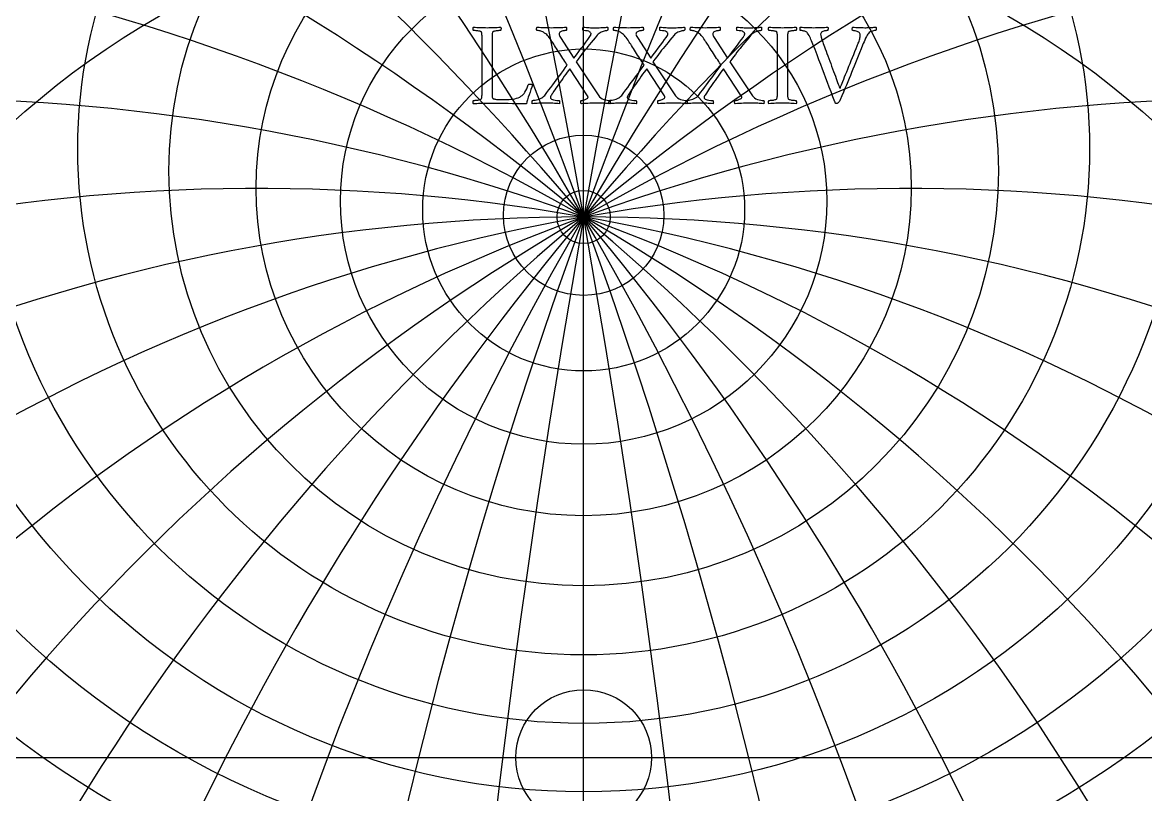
# Model space of a CAD drawing. Header units: millimetres. Extents: x -69 to 69, y -69 to 71.
# Drawn here: x -19.26 to 19.28, y -1.27 to 25.22 of the extents above; entities that cross this region are included whole.
import ezdxf

# ---------------------------------------------------------------- set-up
doc = ezdxf.new("R2010")
doc.units = ezdxf.units.MM
for name, color, linetype in [('CUT_INNER', 6, 'Continuous'), ('CUT_OUTER', 1, 'Continuous'), ('ENGRAVE', 7, 'Continuous'), ('ENGRAVE_FINE', 8, 'Continuous'), ('TEXT', 5, 'Continuous')]:
    doc.layers.add(name, color=color, linetype=linetype)

msp = doc.modelspace()

# ---------------------------------------------------------------- linework, layer by layer
at = {"layer": 'CUT_INNER'}
msp.add_circle((0, 0), 2.33, dxfattribs=at)
at = {"layer": 'CUT_OUTER'}
msp.add_arc((-0.0002, -0.0002), 69.3899, 142.382592, 87.802904, dxfattribs=at)
at = {"layer": 'ENGRAVE'}
for points in [[(0, -68.4), (0, 68.4)], [(-68.4, 0), (68.4, 0)]]:
    msp.add_lwpolyline(points, dxfattribs=at)
for centre, radius in [((0, 0), 68.4), ((0, 28.424), 36.7224), ((0, 26.228), 32.1226), ((0, 24.4499), 27.9737), ((0, 23.0047), 24.1772), ((0, 0), 44.7739), ((0, 21.8307), 20.6582), ((0, 20.8822), 17.3584), ((0, 20.1254), 14.2308), ((0, 19.5353), 11.237), ((0, 0), 29.3085), ((0, 19.0934), 8.3441), ((0, 18.7864), 5.5238), ((0, 18.6057), 2.7504), ((0, 18.546), 0.912)]:
    msp.add_circle(centre, radius, dxfattribs=at)
for centre, radius, start, end in [((0, 31.1576), 41.9068, 131.64088, 48.35912), ((0, 34.6003), 47.863, 158.93428, 21.06572), ((0, 39.0076), 54.8629, 178.03137, 1.96863), ((0, 44.7739), 63.3199, 193.623472, 346.376528), ((0, -44.7739), 63.3199, 45, 135), ((0, -44.7739), 63.3199, 45, 135)]:
    msp.add_arc(centre, radius, start, end, dxfattribs=at)
at = {"layer": 'ENGRAVE_FINE'}
for centre, radius, start, end in [((-359.1049, -44.7739), 364.6446, 4.150866, 17.902688), ((-359.1049, -44.7739), 364.6446, 4.150866, 17.902688), ((359.1049, -44.7739), 364.6446, 162.097312, 175.849134), ((359.1049, -44.7739), 364.6446, 162.097312, 175.849134), ((-173.9699, -44.7739), 185.1349, 8.354592, 35.979906), ((-173.9699, -44.7739), 185.1349, 8.354592, 35.979906), ((173.9699, -44.7739), 185.1349, 144.020094, 171.645408), ((173.9699, -44.7739), 185.1349, 144.020094, 171.645408), ((-109.6732, -44.7739), 126.6398, 12.666469, 54.396525), ((-109.6732, -44.7739), 126.6398, 12.666469, 54.396525), ((109.6732, -44.7739), 126.6398, 125.603475, 167.333531), ((109.6732, -44.7739), 126.6398, 125.603475, 167.333531), ((-75.4617, -44.7739), 98.5082, 17.146853, 73.284845), ((-75.4617, -44.7739), 98.5082, 17.146853, 73.284845), ((75.4617, -44.7739), 98.5082, 106.715155, 162.853147), ((75.4617, -44.7739), 98.5082, 106.715155, 162.853147), ((-53.1317, -44.7739), 82.6582, 21.864224, 92.68985), ((-53.1317, -44.7739), 82.6582, 21.864224, 92.68985), ((53.1317, -44.7739), 82.6582, 87.31015, 158.135776), ((53.1317, -44.7739), 82.6582, 87.31015, 158.135776), ((-36.5577, -44.7739), 73.1155, 26.898951, 108.68574), ((-36.5577, -44.7739), 73.1155, 26.898951, 108.68574), ((36.5577, -44.7739), 73.1155, 71.31426, 153.101049), ((36.5577, -44.7739), 73.1155, 71.31426, 153.101049), ((-23.0466, -44.7739), 67.3836, 32.348066, 118.786424), ((-23.0466, -44.7739), 67.3836, 32.348066, 118.786424), ((23.0466, -44.7739), 67.3836, 61.213576, 147.651934), ((23.0466, -44.7739), 67.3836, 61.213576, 147.651934), ((-11.165, -44.7739), 64.2967, 38.331472, 127.454375), ((-11.165, -44.7739), 64.2967, 38.331472, 127.454375), ((11.165, -44.7739), 64.2967, 52.545625, 141.668528), ((11.165, -44.7739), 64.2967, 52.545625, 141.668528)]:
    msp.add_arc(centre, radius, start, end, dxfattribs=at)
at = {"layer": 'TEXT'}
for points in [[(-3.1411, 22.9), (-3.1411, 22.8954), (-3.1411, 22.8899), (-3.1411, 22.8833), (-3.1411, 22.8757), (-3.1411, 22.8561), (-3.1411, 22.8337), (-3.1411, 22.8086), (-3.1411, 22.7806), (-3.1408, 22.7519), (-3.1401, 22.7245), (-3.1388, 22.6983), (-3.137, 22.6734), (-3.1345, 22.6517), (-3.131, 22.635), (-3.1264, 22.6234), (-3.1208, 22.6168), (-3.0995, 22.604), (-3.0758, 22.5941), (-3.0499, 22.5868), (-3.0217, 22.5824), (-2.9882, 22.5798), (-2.9464, 22.5779), (-2.8962, 22.5767), (-2.8377, 22.5764), (-2.6152, 22.5764), (-2.5572, 22.578), (-2.4964, 22.5829), (-2.4328, 22.5911), (-2.3664, 22.6026), (-2.3021, 22.6177), (-2.2446, 22.6365), (-2.1939, 22.6592), (-2.15, 22.6856), (-2.1142, 22.7144), (-2.0797, 22.7483), (-2.0465, 22.7872), (-2.0145, 22.8312), (-1.984, 22.8818), (-1.9553, 22.9404), (-1.9284, 23.0072), (-1.9032, 23.082), (-1.8967, 23.0926), (-1.885, 23.1002), (-1.8684, 23.1048), (-1.8466, 23.1063), (-1.8132, 23.1048), (-1.7859, 23.1002), (-1.7647, 23.0926), (-1.7495, 23.082), (-1.7785, 22.9998), (-1.8087, 22.9151), (-1.8402, 22.8279), (-1.8729, 22.7382), (-1.9034, 22.6504), (-1.928, 22.5693), (-1.9469, 22.4947), (-1.9599, 22.4267), (-2.1194, 22.4272), (-2.2784, 22.4287), (-2.437, 22.4312), (-2.595, 22.4348), (-2.7578, 22.4383), (-2.9307, 22.4408), (-3.1138, 22.4424), (-3.3069, 22.4429), (-3.3739, 22.4425), (-3.4374, 22.4413), (-3.4973, 22.4394), (-3.5537, 22.4368), (-3.6088, 22.4341), (-3.6649, 22.4322), (-3.7221, 22.4311), (-3.7802, 22.4307), (-3.7872, 22.4403), (-3.7918, 22.453), (-3.7942, 22.4687), (-3.7944, 22.4874), (-3.7927, 22.5061), (-3.7898, 22.5217), (-3.7856, 22.5344), (-3.7802, 22.544), (-3.7655, 22.5444), (-3.7458, 22.5455), (-3.721, 22.5474), (-3.6912, 22.5501), (-3.6592, 22.5537), (-3.628, 22.5587), (-3.5975, 22.5648), (-3.5678, 22.5723), (-3.5419, 22.5807), (-3.5228, 22.5895), (-3.5106, 22.5989), (-3.5051, 22.6087), (-3.4979, 22.6348), (-3.4925, 22.6643), (-3.4888, 22.6975), (-3.4869, 22.7341), (-3.486, 22.7733), (-3.4854, 22.814), (-3.485, 22.8562), (-3.4849, 22.9), (-3.4849, 24.5868), (-3.485, 24.6307), (-3.4854, 24.6733), (-3.486, 24.7146), (-3.4869, 24.7547), (-3.4888, 24.7922), (-3.4925, 24.826), (-3.4979, 24.8559), (-3.5051, 24.8821), (-3.5106, 24.8935), (-3.5228, 24.9033), (-3.5419, 24.9117), (-3.5678, 24.9185), (-3.5975, 24.9242), (-3.628, 24.9291), (-3.6592, 24.9333), (-3.6912, 24.9367), (-3.721, 24.9394), (-3.7458, 24.9413), (-3.7655, 24.9424), (-3.7802, 24.9428), (-3.7856, 24.9524), (-3.7898, 24.965), (-3.7927, 24.9807), (-3.7944, 24.9994), (-3.7942, 25.0181), (-3.7918, 25.0338), (-3.7872, 25.0464), (-3.7802, 25.056), (-3.7198, 25.0539), (-3.6599, 25.0515), (-3.6004, 25.0488), (-3.5415, 25.0459), (-3.4831, 25.0433), (-3.4252, 25.0414), (-3.3678, 25.0402), (-3.311, 25.0399), (-3.2527, 25.0402), (-3.1952, 25.0414), (-3.1384, 25.0433), (-3.0824, 25.0459), (-3.0262, 25.0488), (-2.9686, 25.0515), (-2.9099, 25.0539), (-2.8498, 25.056), (-2.8429, 25.0464), (-2.8382, 25.0338), (-2.8358, 25.0181), (-2.8357, 24.9994), (-2.8373, 24.9807), (-2.8402, 24.965), (-2.8444, 24.9524), (-2.8498, 24.9428), (-2.8645, 24.9424), (-2.8842, 24.9413), (-2.909, 24.9394), (-2.9388, 24.9367), (-2.9707, 24.9333), (-3.0015, 24.9291), (-3.0313, 24.9242), (-3.0602, 24.9185), (-3.0854, 24.9117), (-3.1047, 24.9033), (-3.1178, 24.8935), (-3.1249, 24.8821), (-3.1303, 24.8604), (-3.1345, 24.8356), (-3.1374, 24.8078), (-3.139, 24.7769), (-3.1399, 24.7438), (-3.1406, 24.7092), (-3.1409, 24.673), (-3.1411, 24.6353), (-3.1411, 24.6293), (-3.1411, 24.6232), (-3.1411, 24.6171), (-3.1411, 24.6111), (-3.1411, 24.605), (-3.1411, 24.5989), (-3.1411, 24.5929), (-3.1411, 24.5868)], [(-1.1023, 25.0399), (-1.031, 25.0402), (-0.9627, 25.0414), (-0.8975, 25.0433), (-0.8353, 25.0459), (-0.7749, 25.0488), (-0.715, 25.0515), (-0.6556, 25.0539), (-0.5967, 25.056), (-0.5931, 25.0459), (-0.5906, 25.0318), (-0.5891, 25.0136), (-0.5886, 24.9913), (-0.5896, 24.9701), (-0.5926, 24.9549), (-0.5977, 24.9458), (-0.6048, 24.9428), (-0.6207, 24.9421), (-0.6401, 24.9402), (-0.6632, 24.9371), (-0.6897, 24.9327), (-0.7175, 24.9266), (-0.7443, 24.9185), (-0.7701, 24.9084), (-0.7949, 24.8963), (-0.8161, 24.8815), (-0.8313, 24.8634), (-0.8404, 24.842), (-0.8434, 24.8174), (-0.8404, 24.7934), (-0.8313, 24.7658), (-0.8161, 24.7347), (-0.7949, 24.7001), (-0.3378, 23.9962), (-0.2498, 24.1138), (-0.1638, 24.2278), (-0.0799, 24.3383), (0.002, 24.4452), (0.0774, 24.5446), (0.1416, 24.6323), (0.1947, 24.7084), (0.2366, 24.7729), (0.2421, 24.783), (0.2462, 24.7931), (0.2492, 24.8032), (0.2508, 24.8133), (0.2517, 24.8224), (0.2523, 24.8295), (0.2527, 24.8346), (0.2528, 24.8376), (0.2498, 24.8523), (0.2407, 24.8679), (0.2255, 24.8846), (0.2043, 24.9023), (0.1727, 24.9182), (0.1264, 24.9296), (0.0655, 24.9365), (-0.0101, 24.9387), (-0.0155, 24.9434), (-0.0197, 24.9534), (-0.0226, 24.9687), (-0.0243, 24.9893), (-0.0247, 25.0109), (-0.0238, 25.0292), (-0.0216, 25.0443), (-0.0182, 25.056), (0.0388, 25.0521), (0.0925, 25.0485), (0.143, 25.045), (0.1901, 25.0419), (0.2368, 25.0392), (0.2857, 25.0373), (0.3369, 25.0362), (0.3904, 25.0358), (0.4642, 25.0363), (0.5319, 25.0378), (0.5936, 25.0404), (0.6492, 25.0439), (0.6996, 25.0477), (0.7453, 25.051), (0.7865, 25.0538), (0.8232, 25.056), (0.8269, 25.0464), (0.8298, 25.0338), (0.8319, 25.0181), (0.8333, 24.9994), (0.8329, 24.9804), (0.8298, 24.964), (0.8238, 24.9501), (0.8151, 24.9387), (0.8041, 24.9381), (0.7873, 24.9362), (0.7647, 24.933), (0.7362, 24.9286), (0.7041, 24.922), (0.6705, 24.9124), (0.6353, 24.8998), (0.5987, 24.8841), (0.5622, 24.8648), (0.5274, 24.8411), (0.4944, 24.8132), (0.4632, 24.781), (0.3907, 24.693), (0.3231, 24.6111), (0.2603, 24.5352), (0.2023, 24.4654), (0.147, 24.3984), (0.0925, 24.3309), (0.0388, 24.2629), (-0.0142, 24.1944), (-0.069, 24.1224), (-0.1284, 24.0437), (-0.1924, 23.9585), (-0.2609, 23.8668), (0.5158, 22.7018), (0.5479, 22.6623), (0.5876, 22.6289), (0.6348, 22.6016), (0.6897, 22.5804), (0.7471, 22.5645), (0.802, 22.5531), (0.8543, 22.5463), (0.9041, 22.544), (0.9093, 22.5341), (0.9127, 22.5207), (0.9143, 22.5038), (0.9142, 22.4833), (0.9131, 22.4633), (0.9117, 22.4479), (0.91, 22.437), (0.9081, 22.4307), (0.8515, 22.4346), (0.7989, 22.4383), (0.7504, 22.4417), (0.7059, 22.4449), (0.6611, 22.4475), (0.6118, 22.4494), (0.558, 22.4506), (0.4996, 22.451), (0.4193, 22.4506), (0.3443, 22.4494), (0.2747, 22.4475), (0.2103, 22.4449), (0.146, 22.4417), (0.0764, 22.4383), (0.0014, 22.4346), (-0.0789, 22.4307), (-0.086, 22.4408), (-0.091, 22.455), (-0.0941, 22.4732), (-0.0951, 22.4954), (-0.0941, 22.5167), (-0.091, 22.5319), (-0.086, 22.541), (-0.0789, 22.544), (-0.0648, 22.5447), (-0.047, 22.547), (-0.0254, 22.5508), (0, 22.5561), (0.0269, 22.5631), (0.0531, 22.5718), (0.0785, 22.5823), (0.1032, 22.5946), (0.1244, 22.6083), (0.1396, 22.6234), (0.1487, 22.6397), (0.1517, 22.6573), (0.1513, 22.6617), (0.1502, 22.6669), (0.1483, 22.6728), (0.1456, 22.6795), (0.1425, 22.6862), (0.1391, 22.6921), (0.1354, 22.6973), (0.1315, 22.7018), (-0.4713, 23.6321), (-0.5166, 23.5718), (-0.5638, 23.5083), (-0.6127, 23.4414), (-0.6634, 23.3712), (-0.7146, 23.2998), (-0.765, 23.2291), (-0.8147, 23.1592), (-0.8636, 23.0901), (-0.9104, 23.0233), (-0.9536, 22.9606), (-0.9933, 22.902), (-1.0295, 22.8474), (-1.0611, 22.7988), (-1.0871, 22.7584), (-1.1076, 22.726), (-1.1225, 22.7018), (-1.1248, 22.6972), (-1.1276, 22.6916), (-1.1309, 22.6851), (-1.1347, 22.6775), (-1.1382, 22.6691), (-1.1407, 22.6603), (-1.1423, 22.6509), (-1.1428, 22.6411), (-1.1385, 22.6233), (-1.1256, 22.6062), (-1.1041, 22.5899), (-1.074, 22.5743), (-1.0335, 22.5611), (-0.981, 22.5516), (-0.9162, 22.5459), (-0.8394, 22.544), (-0.8339, 22.5341), (-0.8298, 22.5207), (-0.8269, 22.5038), (-0.8252, 22.4833), (-0.8248, 22.4633), (-0.8257, 22.4479), (-0.8279, 22.437), (-0.8313, 22.4307), (-0.8861, 22.4346), (-0.9415, 22.4383), (-0.9974, 22.4417), (-1.0538, 22.4449), (-1.1101, 22.4475), (-1.166, 22.4494), (-1.2214, 22.4506), (-1.2762, 22.451), (-1.3503, 22.4506), (-1.4188, 22.4494), (-1.4818, 22.4475), (-1.5392, 22.4449), (-1.5943, 22.4417), (-1.6504, 22.4383), (-1.7076, 22.4346), (-1.7657, 22.4307), (-1.7689, 22.4422), (-1.7703, 22.4565), (-1.7699, 22.4736), (-1.7677, 22.4934), (-1.7648, 22.5125), (-1.7622, 22.5273), (-1.7598, 22.5378), (-1.7576, 22.544), (-1.7454, 22.5449), (-1.7248, 22.5475), (-1.6958, 22.552), (-1.6585, 22.5581), (-1.6163, 22.5667), (-1.5726, 22.5784), (-1.5273, 22.593), (-1.4805, 22.6107), (-1.4357, 22.6318), (-1.3961, 22.6568), (-1.3618, 22.6854), (-1.3329, 22.7179), (-1.2598, 22.813), (-1.1903, 22.904), (-1.1243, 22.991), (-1.0619, 23.0739), (-1.0013, 23.1549), (-0.941, 23.2362), (-0.881, 23.3178), (-0.8212, 23.3995), (-0.7601, 23.4831), (-0.6963, 23.5699), (-0.6297, 23.6601), (-0.5603, 23.7535), (-0.5841, 23.792), (-0.6113, 23.8349), (-0.6418, 23.8821), (-0.6755, 23.9335), (-0.7112, 23.9877), (-0.7473, 24.0432), (-0.784, 24.1), (-0.8212, 24.158), (-0.8581, 24.2157), (-0.894, 24.2713), (-0.9289, 24.3249), (-0.9627, 24.3764), (-0.9946, 24.4247), (-1.0234, 24.4685), (-1.0492, 24.5077), (-1.072, 24.5423), (-1.0906, 24.5706), (-1.1038, 24.5908), (-1.1118, 24.603), (-1.1144, 24.607), (-1.1464, 24.6568), (-1.1776, 24.7011), (-1.2081, 24.7398), (-1.2378, 24.7729), (-1.2685, 24.8025), (-1.302, 24.8305), (-1.3383, 24.8571), (-1.3774, 24.8821), (-1.4046, 24.8971), (-1.4335, 24.9099), (-1.4642, 24.9204), (-1.4967, 24.9286), (-1.5282, 24.9348), (-1.5559, 24.9392), (-1.5798, 24.9419), (-1.5999, 24.9428), (-1.6069, 24.9458), (-1.612, 24.9549), (-1.615, 24.9701), (-1.616, 24.9913), (-1.615, 25.0136), (-1.612, 25.0318), (-1.6069, 25.0459), (-1.5999, 25.056), (-1.5297, 25.0539), (-1.4649, 25.0515), (-1.4053, 25.0488), (-1.3511, 25.0459), (-1.2969, 25.0433), (-1.2373, 25.0414), (-1.1725, 25.0402), (-1.1023, 25.0399)], [(1.5351, 25.0399), (1.6064, 25.0402), (1.6747, 25.0414), (1.7399, 25.0433), (1.8021, 25.0459), (1.8625, 25.0488), (1.9225, 25.0515), (1.9819, 25.0539), (2.0408, 25.056), (2.0443, 25.0459), (2.0469, 25.0318), (2.0484, 25.0136), (2.0489, 24.9913), (2.0479, 24.9701), (2.0448, 24.9549), (2.0398, 24.9458), (2.0327, 24.9428), (2.0168, 24.9421), (1.9973, 24.9402), (1.9743, 24.9371), (1.9477, 24.9327), (1.9199, 24.9266), (1.8931, 24.9185), (1.8673, 24.9084), (1.8426, 24.8963), (1.8213, 24.8815), (1.8062, 24.8634), (1.7971, 24.842), (1.794, 24.8174), (1.7971, 24.7934), (1.8062, 24.7658), (1.8213, 24.7347), (1.8426, 24.7001), (2.2997, 23.9962), (2.3877, 24.1138), (2.4736, 24.2278), (2.5576, 24.3383), (2.6395, 24.4452), (2.7148, 24.5446), (2.779, 24.6323), (2.8321, 24.7084), (2.8741, 24.7729), (2.8795, 24.783), (2.8837, 24.7931), (2.8866, 24.8032), (2.8882, 24.8133), (2.8891, 24.8224), (2.8898, 24.8295), (2.8901, 24.8346), (2.8903, 24.8376), (2.8872, 24.8523), (2.8781, 24.8679), (2.863, 24.8846), (2.8417, 24.9023), (2.8101, 24.9182), (2.7639, 24.9296), (2.7029, 24.9365), (2.6273, 24.9387), (2.6219, 24.9434), (2.6177, 24.9534), (2.6148, 24.9687), (2.6132, 24.9893), (2.6128, 25.0109), (2.6137, 25.0292), (2.6158, 25.0443), (2.6192, 25.056), (2.6763, 25.0521), (2.73, 25.0485), (2.7804, 25.045), (2.8276, 25.0419), (2.8742, 25.0392), (2.9231, 25.0373), (2.9743, 25.0362), (3.0278, 25.0358), (3.1016, 25.0363), (3.1694, 25.0378), (3.2311, 25.0404), (3.2867, 25.0439), (3.337, 25.0477), (3.3828, 25.051), (3.424, 25.0538), (3.4606, 25.056), (3.4643, 25.0464), (3.4672, 25.0338), (3.4694, 25.0181), (3.4707, 24.9994), (3.4704, 24.9804), (3.4672, 24.964), (3.4613, 24.9501), (3.4525, 24.9387), (3.4415, 24.9381), (3.4247, 24.9362), (3.4021, 24.933), (3.3737, 24.9286), (3.3416, 24.922), (3.3079, 24.9124), (3.2728, 24.8998), (3.2361, 24.8841), (3.1996, 24.8648), (3.1648, 24.8411), (3.1318, 24.8132), (3.1006, 24.781), (3.0282, 24.693), (2.9606, 24.6111), (2.8977, 24.5352), (2.8397, 24.4654), (2.7845, 24.3984), (2.73, 24.3309), (2.6763, 24.2629), (2.6233, 24.1944), (2.5684, 24.1224), (2.509, 24.0437), (2.445, 23.9585), (2.3765, 23.8668), (3.1532, 22.7018), (3.1853, 22.6623), (3.225, 22.6289), (3.2723, 22.6016), (3.3271, 22.5804), (3.3845, 22.5645), (3.4394, 22.5531), (3.4917, 22.5463), (3.5415, 22.544), (3.5467, 22.5341), (3.5501, 22.5207), (3.5518, 22.5038), (3.5517, 22.4833), (3.5505, 22.4633), (3.5491, 22.4479), (3.5475, 22.437), (3.5456, 22.4307), (3.489, 22.4346), (3.4364, 22.4383), (3.3878, 22.4417), (3.3433, 22.4449), (3.2986, 22.4475), (3.2493, 22.4494), (3.1954, 22.4506), (3.137, 22.451), (3.0568, 22.4506), (2.9818, 22.4494), (2.9121, 22.4475), (2.8478, 22.4449), (2.7835, 22.4417), (2.7138, 22.4383), (2.6388, 22.4346), (2.5586, 22.4307), (2.5515, 22.4408), (2.5464, 22.455), (2.5434, 22.4732), (2.5424, 22.4954), (2.5434, 22.5167), (2.5464, 22.5319), (2.5515, 22.541), (2.5586, 22.544), (2.5726, 22.5447), (2.5904, 22.547), (2.612, 22.5508), (2.6374, 22.5561), (2.6644, 22.5631), (2.6905, 22.5718), (2.7159, 22.5823), (2.7406, 22.5946), (2.7618, 22.6083), (2.777, 22.6234), (2.7861, 22.6397), (2.7891, 22.6573), (2.7888, 22.6617), (2.7876, 22.6669), (2.7857, 22.6728), (2.7831, 22.6795), (2.7799, 22.6862), (2.7765, 22.6921), (2.7728, 22.6973), (2.7689, 22.7018), (2.1662, 23.6321), (2.1208, 23.5718), (2.0737, 23.5083), (2.0247, 23.4414), (1.974, 23.3712), (1.9228, 23.2998), (1.8724, 23.2291), (1.8227, 23.1592), (1.7738, 23.0901), (1.727, 23.0233), (1.6838, 22.9606), (1.6441, 22.902), (1.608, 22.8474), (1.5763, 22.7988), (1.5503, 22.7584), (1.5298, 22.726), (1.5149, 22.7018), (1.5126, 22.6972), (1.5099, 22.6916), (1.5066, 22.6851), (1.5028, 22.6775), (1.4992, 22.6691), (1.4967, 22.6603), (1.4952, 22.6509), (1.4947, 22.6411), (1.499, 22.6233), (1.5119, 22.6062), (1.5334, 22.5899), (1.5635, 22.5743), (1.6039, 22.5611), (1.6565, 22.5516), (1.7212, 22.5459), (1.7981, 22.544), (1.8035, 22.5341), (1.8077, 22.5207), (1.8106, 22.5038), (1.8122, 22.4833), (1.8126, 22.4633), (1.8117, 22.4479), (1.8096, 22.437), (1.8062, 22.4307), (1.7513, 22.4346), (1.6959, 22.4383), (1.6401, 22.4417), (1.5837, 22.4449), (1.5273, 22.4475), (1.4714, 22.4494), (1.4161, 22.4506), (1.3612, 22.451), (1.2871, 22.4506), (1.2186, 22.4494), (1.1557, 22.4475), (1.0983, 22.4449), (1.0431, 22.4417), (0.987, 22.4383), (0.9299, 22.4346), (0.8717, 22.4307), (0.8686, 22.4422), (0.8672, 22.4565), (0.8676, 22.4736), (0.8697, 22.4934), (0.8726, 22.5125), (0.8753, 22.5273), (0.8777, 22.5378), (0.8798, 22.544), (0.8921, 22.5449), (0.9127, 22.5475), (0.9416, 22.552), (0.9789, 22.5581), (1.0212, 22.5667), (1.0649, 22.5784), (1.1101, 22.593), (1.1569, 22.6107), (1.2018, 22.6318), (1.2414, 22.6568), (1.2756, 22.6854), (1.3046, 22.7179), (1.3776, 22.813), (1.4472, 22.904), (1.5131, 22.991), (1.5756, 23.0739), (1.6361, 23.1549), (1.6964, 23.2362), (1.7565, 23.3178), (1.8163, 23.3995), (1.8773, 23.4831), (1.9412, 23.5699), (2.0078, 23.6601), (2.0772, 23.7535), (2.0533, 23.792), (2.0261, 23.8349), (1.9957, 23.8821), (1.9619, 23.9335), (1.9263, 23.9877), (1.8901, 24.0432), (1.8534, 24.1), (1.8163, 24.158), (1.7794, 24.2157), (1.7435, 24.2713), (1.7086, 24.3249), (1.6747, 24.3764), (1.6428, 24.4247), (1.614, 24.4685), (1.5882, 24.5077), (1.5655, 24.5423), (1.5469, 24.5706), (1.5336, 24.5908), (1.5257, 24.603), (1.523, 24.607), (1.491, 24.6568), (1.4598, 24.7011), (1.4293, 24.7398), (1.3996, 24.7729), (1.3689, 24.8025), (1.3354, 24.8305), (1.2991, 24.8571), (1.2601, 24.8821), (1.2329, 24.8971), (1.2039, 24.9099), (1.1732, 24.9204), (1.1407, 24.9286), (1.1093, 24.9348), (1.0816, 24.9392), (1.0577, 24.9419), (1.0376, 24.9428), (1.0305, 24.9458), (1.0254, 24.9549), (1.0224, 24.9701), (1.0214, 24.9913), (1.0224, 25.0136), (1.0254, 25.0318), (1.0305, 25.0459), (1.0376, 25.056), (1.1077, 25.0539), (1.1726, 25.0515), (1.2321, 25.0488), (1.2864, 25.0459), (1.3406, 25.0433), (1.4001, 25.0414), (1.465, 25.0402), (1.5351, 25.0399)], [(4.1726, 25.0399), (4.2439, 25.0402), (4.3121, 25.0414), (4.3774, 25.0433), (4.4396, 25.0459), (4.5, 25.0488), (4.5599, 25.0515), (4.6193, 25.0539), (4.6782, 25.056), (4.6818, 25.0459), (4.6843, 25.0318), (4.6858, 25.0136), (4.6863, 24.9913), (4.6853, 24.9701), (4.6823, 24.9549), (4.6772, 24.9458), (4.6701, 24.9428), (4.6542, 24.9421), (4.6347, 24.9402), (4.6117, 24.9371), (4.5852, 24.9327), (4.5574, 24.9266), (4.5306, 24.9185), (4.5048, 24.9084), (4.48, 24.8963), (4.4588, 24.8815), (4.4436, 24.8634), (4.4345, 24.842), (4.4315, 24.8174), (4.4345, 24.7934), (4.4436, 24.7658), (4.4588, 24.7347), (4.48, 24.7001), (4.9371, 23.9962), (5.0251, 24.1138), (5.1111, 24.2278), (5.195, 24.3383), (5.2769, 24.4452), (5.3523, 24.5446), (5.4165, 24.6323), (5.4696, 24.7084), (5.5115, 24.7729), (5.517, 24.783), (5.5211, 24.7931), (5.524, 24.8032), (5.5257, 24.8133), (5.5266, 24.8224), (5.5272, 24.8295), (5.5276, 24.8346), (5.5277, 24.8376), (5.5247, 24.8523), (5.5156, 24.8679), (5.5004, 24.8846), (5.4792, 24.9023), (5.4476, 24.9182), (5.4013, 24.9296), (5.3404, 24.9365), (5.2648, 24.9387), (5.2593, 24.9434), (5.2552, 24.9534), (5.2523, 24.9687), (5.2506, 24.9893), (5.2502, 25.0109), (5.2511, 25.0292), (5.2533, 25.0443), (5.2567, 25.056), (5.3137, 25.0521), (5.3674, 25.0485), (5.4179, 25.045), (5.465, 25.0419), (5.5117, 25.0392), (5.5606, 25.0373), (5.6118, 25.0362), (5.6652, 25.0358), (5.7391, 25.0363), (5.8068, 25.0378), (5.8685, 25.0404), (5.9241, 25.0439), (5.9745, 25.0477), (6.0202, 25.051), (6.0614, 25.0538), (6.0981, 25.056), (6.1017, 25.0464), (6.1047, 25.0338), (6.1068, 25.0181), (6.1082, 24.9994), (6.1078, 24.9804), (6.1047, 24.964), (6.0987, 24.9501), (6.09, 24.9387), (6.079, 24.9381), (6.0622, 24.9362), (6.0396, 24.933), (6.0111, 24.9286), (5.979, 24.922), (5.9454, 24.9124), (5.9102, 24.8998), (5.8736, 24.8841), (5.837, 24.8648), (5.8023, 24.8411), (5.7693, 24.8132), (5.7381, 24.781), (5.6656, 24.693), (5.598, 24.6111), (5.5352, 24.5352), (5.4771, 24.4654), (5.4219, 24.3984), (5.3674, 24.3309), (5.3137, 24.2629), (5.2607, 24.1944), (5.2059, 24.1224), (5.1465, 24.0437), (5.0825, 23.9585), (5.014, 23.8668), (5.7906, 22.7018), (5.8228, 22.6623), (5.8624, 22.6289), (5.9097, 22.6016), (5.9646, 22.5804), (6.022, 22.5645), (6.0768, 22.5531), (6.1292, 22.5463), (6.179, 22.544), (6.1842, 22.5341), (6.1876, 22.5207), (6.1892, 22.5038), (6.1891, 22.4833), (6.188, 22.4633), (6.1866, 22.4479), (6.1849, 22.437), (6.183, 22.4307), (6.1264, 22.4346), (6.0738, 22.4383), (6.0253, 22.4417), (5.9808, 22.4449), (5.936, 22.4475), (5.8867, 22.4494), (5.8329, 22.4506), (5.7745, 22.451), (5.6942, 22.4506), (5.6192, 22.4494), (5.5496, 22.4475), (5.4852, 22.4449), (5.4209, 22.4417), (5.3512, 22.4383), (5.2763, 22.4346), (5.196, 22.4307), (5.1889, 22.4408), (5.1839, 22.455), (5.1808, 22.4732), (5.1798, 22.4954), (5.1808, 22.5167), (5.1839, 22.5319), (5.1889, 22.541), (5.196, 22.544), (5.21, 22.5447), (5.2279, 22.547), (5.2495, 22.5508), (5.2749, 22.5561), (5.3018, 22.5631), (5.328, 22.5718), (5.3534, 22.5823), (5.378, 22.5946), (5.3993, 22.6083), (5.4144, 22.6234), (5.4236, 22.6397), (5.4266, 22.6573), (5.4262, 22.6617), (5.4251, 22.6669), (5.4232, 22.6728), (5.4205, 22.6795), (5.4174, 22.6862), (5.4139, 22.6921), (5.4103, 22.6973), (5.4064, 22.7018), (4.8036, 23.6321), (4.7582, 23.5718), (4.7111, 23.5083), (4.6622, 23.4414), (4.6115, 23.3712), (4.5603, 23.2998), (4.5098, 23.2291), (4.4602, 23.1592), (4.4112, 23.0901), (4.3645, 23.0233), (4.3212, 22.9606), (4.2816, 22.902), (4.2454, 22.8474), (4.2138, 22.7988), (4.1878, 22.7584), (4.1673, 22.726), (4.1524, 22.7018), (4.1501, 22.6972), (4.1473, 22.6916), (4.144, 22.6851), (4.1402, 22.6775), (4.1367, 22.6691), (4.1342, 22.6603), (4.1326, 22.6509), (4.1321, 22.6411), (4.1364, 22.6233), (4.1493, 22.6062), (4.1708, 22.5899), (4.2009, 22.5743), (4.2414, 22.5611), (4.2939, 22.5516), (4.3587, 22.5459), (4.4355, 22.544), (4.441, 22.5341), (4.4451, 22.5207), (4.448, 22.5038), (4.4497, 22.4833), (4.4501, 22.4633), (4.4492, 22.4479), (4.447, 22.437), (4.4436, 22.4307), (4.3887, 22.4346), (4.3334, 22.4383), (4.2775, 22.4417), (4.2211, 22.4449), (4.1647, 22.4475), (4.1089, 22.4494), (4.0535, 22.4506), (3.9986, 22.451), (3.9246, 22.4506), (3.856, 22.4494), (3.7931, 22.4475), (3.7357, 22.4449), (3.6806, 22.4417), (3.6245, 22.4383), (3.5673, 22.4346), (3.5092, 22.4307), (3.506, 22.4422), (3.5046, 22.4565), (3.505, 22.4736), (3.5072, 22.4934), (3.5101, 22.5125), (3.5127, 22.5273), (3.5151, 22.5378), (3.5173, 22.544), (3.5295, 22.5449), (3.5501, 22.5475), (3.5791, 22.552), (3.6164, 22.5581), (3.6586, 22.5667), (3.7023, 22.5784), (3.7476, 22.593), (3.7944, 22.6107), (3.8392, 22.6318), (3.8788, 22.6568), (3.9131, 22.6854), (3.942, 22.7179), (4.0151, 22.813), (4.0846, 22.904), (4.1506, 22.991), (4.213, 23.0739), (4.2736, 23.1549), (4.3339, 23.2362), (4.3939, 23.3178), (4.4537, 23.3995), (4.5148, 23.4831), (4.5786, 23.5699), (4.6452, 23.6601), (4.7146, 23.7535), (4.6907, 23.792), (4.6636, 23.8349), (4.6331, 23.8821), (4.5993, 23.9335), (4.5637, 23.9877), (4.5275, 24.0432), (4.4909, 24.1), (4.4537, 24.158), (4.4168, 24.2157), (4.3809, 24.2713), (4.346, 24.3249), (4.3121, 24.3764), (4.2803, 24.4247), (4.2515, 24.4685), (4.2257, 24.5077), (4.2029, 24.5423), (4.1843, 24.5706), (4.1711, 24.5908), (4.1631, 24.603), (4.1604, 24.607), (4.1285, 24.6568), (4.0972, 24.7011), (4.0668, 24.7398), (4.0371, 24.7729), (4.0064, 24.8025), (3.9729, 24.8305), (3.9366, 24.8571), (3.8975, 24.8821), (3.8703, 24.8971), (3.8414, 24.9099), (3.8107, 24.9204), (3.7782, 24.9286), (3.7467, 24.9348), (3.719, 24.9392), (3.6951, 24.9419), (3.675, 24.9428), (3.668, 24.9458), (3.6629, 24.9549), (3.6599, 24.9701), (3.6588, 24.9913), (3.6599, 25.0136), (3.6629, 25.0318), (3.668, 25.0459), (3.675, 25.056), (3.7452, 25.0539), (3.81, 25.0515), (3.8696, 25.0488), (3.9238, 25.0459), (3.978, 25.0433), (4.0376, 25.0414), (4.1024, 25.0402), (4.1726, 25.0399)], [(6.8262, 25.0399), (6.8845, 25.0402), (6.942, 25.0414), (6.9988, 25.0433), (7.0548, 25.0459), (7.111, 25.0488), (7.1685, 25.0515), (7.2273, 25.0539), (7.2874, 25.056), (7.2943, 25.0464), (7.299, 25.0338), (7.3014, 25.0181), (7.3015, 24.9994), (7.2999, 24.9807), (7.297, 24.965), (7.2928, 24.9524), (7.2874, 24.9428), (7.2727, 24.9424), (7.253, 24.9413), (7.2282, 24.9394), (7.1984, 24.9367), (7.1665, 24.9333), (7.1357, 24.9291), (7.1058, 24.9242), (7.077, 24.9185), (7.0517, 24.9117), (7.0325, 24.9033), (7.0194, 24.8935), (7.0123, 24.8821), (7.0069, 24.8604), (7.0027, 24.8356), (6.9998, 24.8078), (6.9981, 24.7769), (6.9972, 24.7438), (6.9966, 24.7092), (6.9962, 24.673), (6.9961, 24.6353), (6.9961, 24.6293), (6.9961, 24.6232), (6.9961, 24.6171), (6.9961, 24.6111), (6.9961, 24.605), (6.9961, 24.5989), (6.9961, 24.5929), (6.9961, 24.5868), (6.9961, 22.9), (6.9961, 22.8939), (6.9961, 22.8878), (6.9961, 22.8818), (6.9961, 22.8757), (6.9961, 22.8696), (6.9961, 22.8636), (6.9961, 22.8575), (6.9961, 22.8514), (6.9962, 22.8139), (6.9966, 22.7781), (6.9972, 22.7441), (6.9981, 22.7119), (6.9998, 22.6819), (7.0027, 22.6547), (7.0069, 22.6303), (7.0123, 22.6087), (7.0194, 22.5989), (7.0325, 22.5895), (7.0517, 22.5807), (7.077, 22.5723), (7.1058, 22.5648), (7.1357, 22.5587), (7.1665, 22.5537), (7.1984, 22.5501), (7.2282, 22.5474), (7.253, 22.5455), (7.2727, 22.5444), (7.2874, 22.544), (7.2928, 22.5344), (7.297, 22.5217), (7.2999, 22.5061), (7.3015, 22.4874), (7.3014, 22.4687), (7.299, 22.453), (7.2943, 22.4403), (7.2874, 22.4307), (7.2273, 22.4346), (7.1685, 22.4383), (7.111, 22.4417), (7.0548, 22.4449), (6.9988, 22.4475), (6.942, 22.4494), (6.8845, 22.4506), (6.8262, 22.451), (6.7693, 22.4506), (6.7119, 22.4494), (6.654, 22.4475), (6.5956, 22.4449), (6.5367, 22.4417), (6.4773, 22.4383), (6.4174, 22.4346), (6.357, 22.4307), (6.35, 22.4403), (6.3453, 22.453), (6.3429, 22.4687), (6.3428, 22.4874), (6.3445, 22.5061), (6.3474, 22.5217), (6.3515, 22.5344), (6.357, 22.544), (6.3716, 22.5444), (6.3914, 22.5455), (6.4161, 22.5474), (6.446, 22.5501), (6.4779, 22.5537), (6.5092, 22.5587), (6.5396, 22.5648), (6.5693, 22.5723), (6.5953, 22.5807), (6.6143, 22.5895), (6.6266, 22.5989), (6.632, 22.6087), (6.6392, 22.6348), (6.6447, 22.6643), (6.6483, 22.6975), (6.6502, 22.7341), (6.6511, 22.7733), (6.6518, 22.814), (6.6521, 22.8562), (6.6523, 22.9), (6.6523, 24.5868), (6.6521, 24.6307), (6.6518, 24.6733), (6.6511, 24.7146), (6.6502, 24.7547), (6.6483, 24.7922), (6.6447, 24.826), (6.6392, 24.8559), (6.632, 24.8821), (6.6266, 24.8935), (6.6143, 24.9033), (6.5953, 24.9117), (6.5693, 24.9185), (6.5396, 24.9242), (6.5092, 24.9291), (6.4779, 24.9333), (6.446, 24.9367), (6.4161, 24.9394), (6.3914, 24.9413), (6.3716, 24.9424), (6.357, 24.9428), (6.3515, 24.9524), (6.3474, 24.965), (6.3445, 24.9807), (6.3428, 24.9994), (6.3429, 25.0181), (6.3453, 25.0338), (6.35, 25.0464), (6.357, 25.056), (6.4174, 25.0539), (6.4773, 25.0515), (6.5367, 25.0488), (6.5956, 25.0459), (6.654, 25.0433), (6.7119, 25.0414), (6.7693, 25.0402), (6.8262, 25.0399)], [(7.8901, 25.0399), (7.9543, 25.0402), (8.0175, 25.0414), (8.0797, 25.0433), (8.1409, 25.0459), (8.2013, 25.0488), (8.2612, 25.0515), (8.3206, 25.0539), (8.3796, 25.056), (8.383, 25.046), (8.3851, 25.0323), (8.386, 25.0147), (8.3856, 24.9933), (8.384, 24.9727), (8.3811, 24.9574), (8.3769, 24.9474), (8.3715, 24.9428), (8.3607, 24.9421), (8.3447, 24.9402), (8.3233, 24.9371), (8.2966, 24.9327), (8.2677, 24.9266), (8.2395, 24.9185), (8.2121, 24.9084), (8.1854, 24.8963), (8.1624, 24.8812), (8.1459, 24.8624), (8.1361, 24.8397), (8.1328, 24.8133), (8.1373, 24.7724), (8.151, 24.7142), (8.1738, 24.6389), (8.2056, 24.5463), (8.2232, 24.4982), (8.2435, 24.4427), (8.2667, 24.3799), (8.2926, 24.3097), (8.3205, 24.234), (8.3497, 24.1545), (8.3802, 24.0712), (8.4119, 23.9841), (8.4444, 23.8951), (8.4771, 23.8061), (8.5101, 23.7171), (8.5434, 23.6281), (8.576, 23.5409), (8.6071, 23.4572), (8.6367, 23.377), (8.6647, 23.3004), (8.6908, 23.229), (8.7143, 23.1644), (8.7353, 23.1066), (8.7537, 23.0557), (8.769, 23.0136), (8.7805, 22.9824), (8.7882, 22.962), (8.7922, 22.9526), (8.7985, 22.9663), (8.8094, 22.9915), (8.8248, 23.028), (8.8447, 23.0759), (8.8684, 23.1332), (8.8948, 23.1978), (8.924, 23.2697), (8.956, 23.349), (8.9902, 23.4341), (9.0263, 23.5234), (9.0641, 23.6171), (9.1036, 23.7151), (9.1442, 23.8156), (9.185, 23.9168), (9.2261, 24.0188), (9.2675, 24.1216), (9.3083, 24.2232), (9.3479, 24.3218), (9.3862, 24.4174), (9.4232, 24.5099), (9.4369, 24.5448), (9.4495, 24.5807), (9.4611, 24.6176), (9.4717, 24.6556), (9.4806, 24.6925), (9.4869, 24.7264), (9.4907, 24.7572), (9.492, 24.785), (9.4886, 24.8153), (9.4783, 24.8416), (9.4613, 24.8639), (9.4374, 24.8821), (9.4096, 24.897), (9.3807, 24.9094), (9.3509, 24.9193), (9.3201, 24.9266), (9.2911, 24.9319), (9.267, 24.9357), (9.2476, 24.938), (9.2331, 24.9387), (9.226, 24.9452), (9.2209, 24.9564), (9.2179, 24.9725), (9.2169, 24.9933), (9.2179, 25.0147), (9.2209, 25.0323), (9.226, 25.046), (9.2331, 25.056), (9.2869, 25.0539), (9.3393, 25.0515), (9.3901, 25.0488), (9.4394, 25.0459), (9.4887, 25.0433), (9.5395, 25.0414), (9.5918, 25.0402), (9.6457, 25.0399), (9.6898, 25.04), (9.7291, 25.0404), (9.7636, 25.041), (9.7933, 25.0419), (9.8205, 25.043), (9.8474, 25.0444), (9.8741, 25.046), (9.9005, 25.0479), (9.9283, 25.05), (9.9592, 25.052), (9.9931, 25.054), (10.03, 25.056), (10.0333, 25.0459), (10.035, 25.0318), (10.0353, 25.0136), (10.034, 24.9913), (10.0317, 24.9701), (10.029, 24.9549), (10.0257, 24.9458), (10.0219, 24.9428), (10.0058, 24.9415), (9.9819, 24.9377), (9.9502, 24.9314), (9.9106, 24.9225), (9.8693, 24.9099), (9.8323, 24.8922), (9.7995, 24.8695), (9.7711, 24.8416), (9.7515, 24.8162), (9.7291, 24.7805), (9.704, 24.7343), (9.676, 24.6778), (9.6476, 24.6168), (9.6209, 24.557), (9.596, 24.4984), (9.5729, 24.4412), (9.5194, 24.3084), (9.4682, 24.1813), (9.4193, 24.0597), (9.3726, 23.9436), (9.3274, 23.8314), (9.2826, 23.7211), (9.2384, 23.6129), (9.1947, 23.5067), (9.1508, 23.4006), (9.1062, 23.2923), (9.0608, 23.1821), (9.0146, 23.0699), (8.9666, 22.9536), (8.9155, 22.8312), (8.8614, 22.7028), (8.8043, 22.5683), (8.7877, 22.5329), (8.7704, 22.5035), (8.7523, 22.4803), (8.7335, 22.4631), (8.7142, 22.4507), (8.6946, 22.4419), (8.6747, 22.4365), (8.6546, 22.4348), (8.6488, 22.4364), (8.6435, 22.4413), (8.6387, 22.4496), (8.6344, 22.4611), (8.6304, 22.4733), (8.6263, 22.4838), (8.6223, 22.4925), (8.6182, 22.4995), (8.5526, 22.6726), (8.4893, 22.8398), (8.4282, 23.0012), (8.3694, 23.1568), (8.3115, 23.3102), (8.2531, 23.4648), (8.1942, 23.6206), (8.1348, 23.7778), (8.0733, 23.9396), (8.0079, 24.1095), (7.9388, 24.2875), (7.8658, 24.4735), (7.8437, 24.5307), (7.8218, 24.5848), (7.8002, 24.6358), (7.7788, 24.6839), (7.757, 24.7294), (7.7338, 24.7729), (7.7094, 24.8143), (7.6838, 24.8538), (7.6716, 24.8692), (7.6555, 24.8831), (7.6352, 24.8955), (7.611, 24.9064), (7.5848, 24.9157), (7.5589, 24.9236), (7.5332, 24.9299), (7.5078, 24.9347), (7.4842, 24.9382), (7.4638, 24.9407), (7.4468, 24.9423), (7.433, 24.9428), (7.4312, 24.9462), (7.4299, 24.9564), (7.4292, 24.9735), (7.4289, 24.9974), (7.4292, 25.0215), (7.4299, 25.0394), (7.4312, 25.0509), (7.433, 25.056), (7.4988, 25.0539), (7.5589, 25.0515), (7.6131, 25.0488), (7.6615, 25.0459), (7.71, 25.0433), (7.7642, 25.0414), (7.8242, 25.0402), (7.8901, 25.0399)]]:
    msp.add_lwpolyline(points, close=True, dxfattribs=at)

doc.saveas('drawing.dxf')
